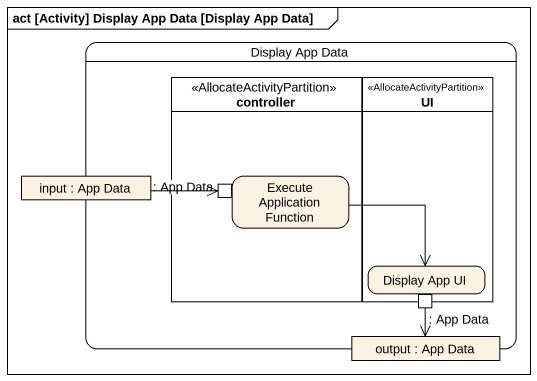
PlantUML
@startuml
mainframe act [Activity] Display App Data [Display App Data]
hide empty description
state "Display App Data" as Display_App_Data {
  state controller <<AllocateActivityPartition>> {
    state "Execute Application Function" as Execute_Application_Function {
      state ": App Data" as App_Data <<inputPin>>
    }
  }
  state UI <<AllocateActivityPartition>> {
    state "Display App UI" as Display_App_UI {
      state ": App Data" as App_Data_2 <<outputPin>>
    }
  }
  state "input : App Data" as input <<object>>
  state "output : App Data" as output <<object>>
}
input -right-> App_Data
Execute_Application_Function -right-> Display_App_UI
App_Data_2 --> output
@enduml
